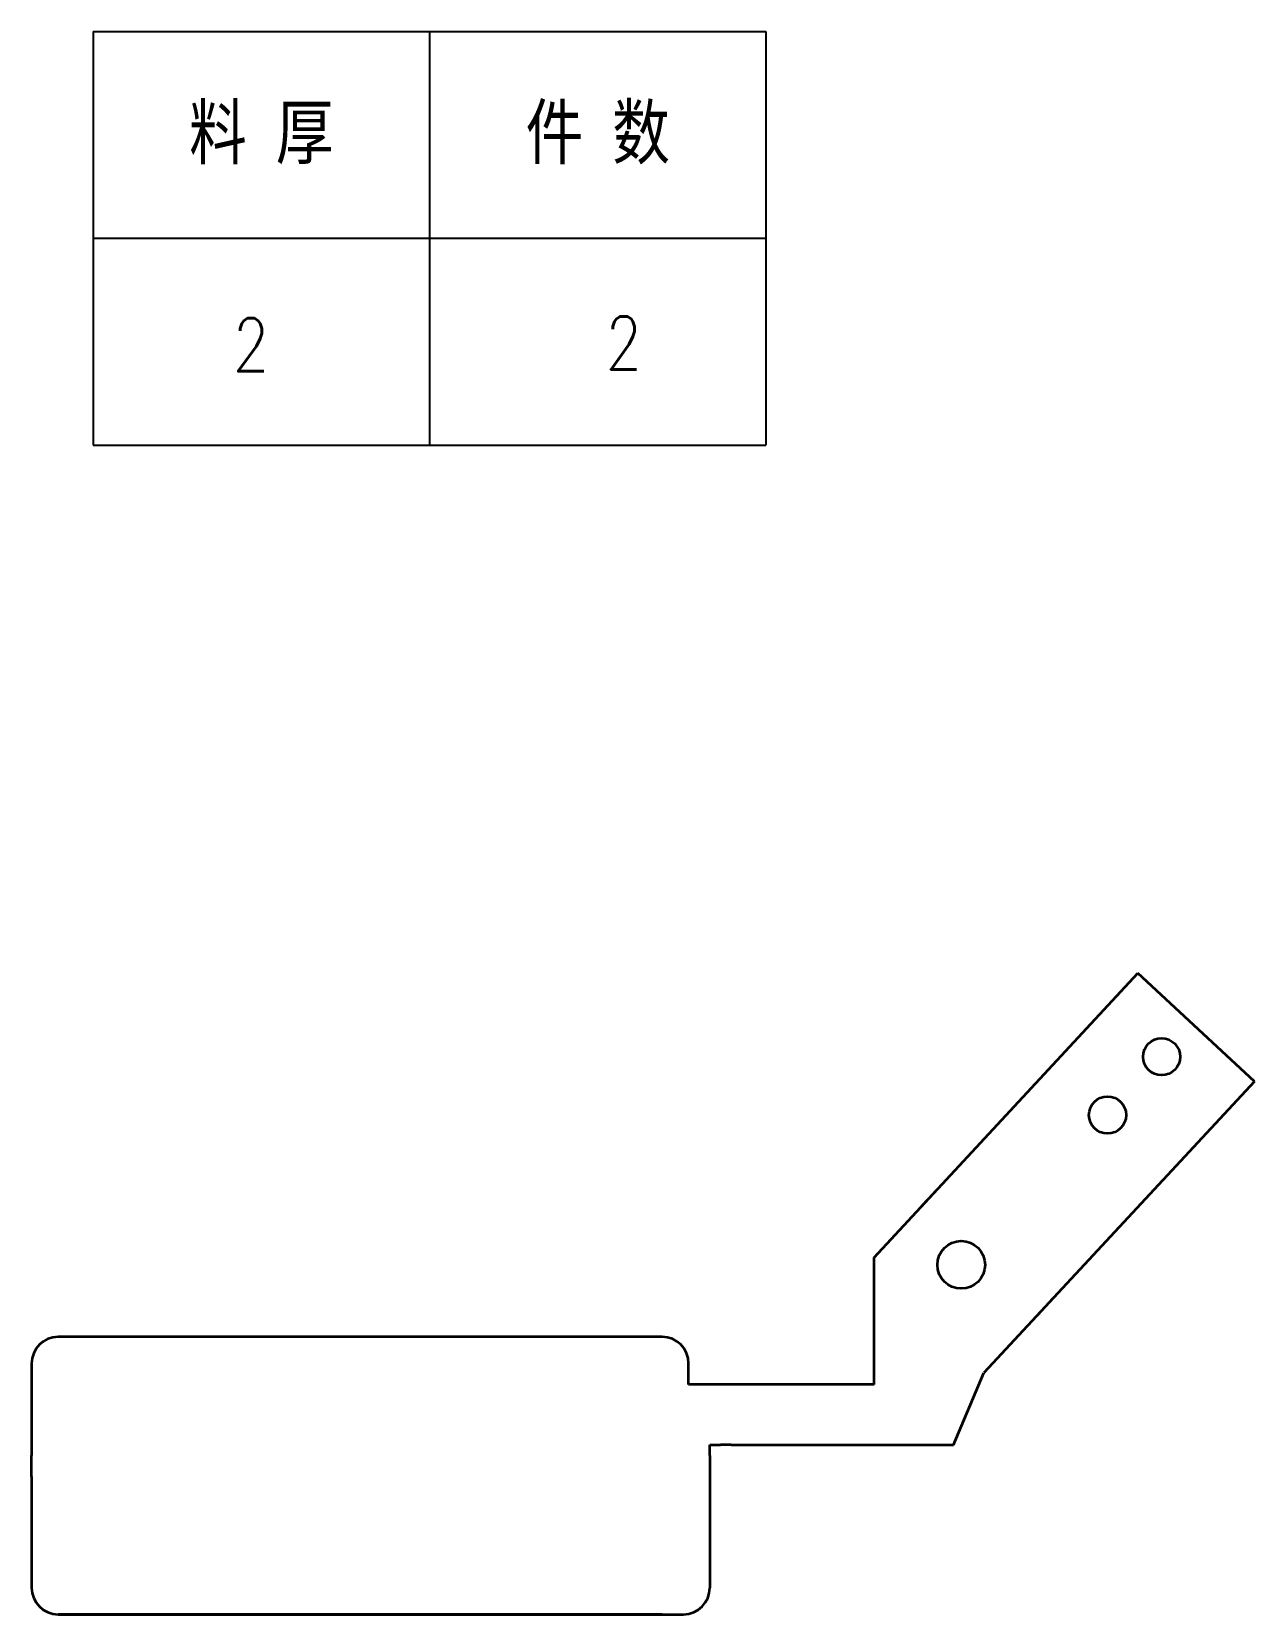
# Model space of a CAD drawing. Extents: x 101112 to 102986, y -48524 to -47445.
# Drawn here: x 102587.8 to 102818.6, y -47801.3 to -47502.7 of the extents above; entities that cross this region are included whole.
import ezdxf
from ezdxf.enums import TextEntityAlignment as Align

# ---------------------------------------------------------------- set-up
doc = ezdxf.new("R2010")
doc.units = 0
doc.header["$MEASUREMENT"] = 0
doc.styles.add('DIM', font='romans.shx', dxfattribs={"width": 0.8, "bigfont": 'bigfont.shx'})
doc.styles.get("Standard").update_dxf_attribs({"font": 'FSGB2312.ttf', "width": 0.8, "height": 3.5})

# ---------------------------------------------------------------- blocks, each defined once
blk = doc.blocks.new('*T315')
at = {"color": 0, "linetype": 'ByBlock', "lineweight": -2, "transparency": 16777216}
for p, q in [((0, 0), (127, 0)), ((0, 0), (0, -78)), ((63.5, 0), (63.5, -78)), ((127, 0), (127, -78)), ((0, -39), (127, -39)), ((0, -78), (127, -78))]:
    blk.add_line(p, q, dxfattribs=at)
at = {"color": 0, "transparency": 16777216, "char_height": 10, "width": 60.5, "attachment_point": 5}
for s, insert in [('{\\fSimSun|b0|i0|c134|p2;料 厚}', (31.75, -19.5)), ('{\\fSimSun|b0|i0|c134|p2;件 数}', (95.25, -19.5))]:
    blk.add_mtext(s, dxfattribs=dict(at, insert=insert))
blk = doc.blocks.new('拆图参数')
blk.add_blockref('*T315', (-63.5, 78))
at = {"style": 'DIM', "width": 0.8}
blk.add_attdef('6', text='', height=10, dxfattribs=at).set_placement((-37.13, 18.91), align=Align.MIDDLE_LEFT)
blk.add_attdef('1', text='', height=10, dxfattribs=at).set_placement((36.65, 19.27), align=Align.MIDDLE_CENTER)

msp = doc.modelspace()

# ---------------------------------------------------------------- linework, layer by layer
at = {"color": 30, "lineweight": 35, "ltscale": 0.329074}
for p, q in [((102746.83086, -47733.98028), (102796.60999, -47680.36257)), ((102818.59558, -47700.77417), (102796.60999, -47680.36257)), ((102818.59558, -47700.77417), (102767.56656, -47755.73816))]:
    msp.add_line(p, q, dxfattribs=at)
at = {"color": 30, "lineweight": 35, "ltscale": 0.05}
for p, q in [((102758.50832, -47721.40234), (102757.14755, -47722.86805)), ((102755.78677, -47724.33375), (102757.14755, -47722.86805)), ((102780.49391, -47741.81395), (102779.13314, -47743.27965)), ((102777.77237, -47744.74536), (102779.13314, -47743.27965)), ((102719.83086, -47757.98028), (102717.83086, -47757.98028)), ((102587.83086, -47769.33375), (102587.83086, -47771.33375)), ((102715.83086, -47771.33375), (102715.83086, -47769.33375)), ((102715.83086, -47769.33375), (102717.83086, -47769.33375)), ((102719.83086, -47769.33375), (102717.83086, -47769.33375))]:
    msp.add_line(p, q, dxfattribs=at)
at = {"color": 30, "lineweight": 35}
for p, q in [((102746.83086, -47757.98028), (102746.83086, -47733.98028)), ((102706.83086, -47748.98028), (102592.83086, -47748.98028)), ((102592.83086, -47801.33378), (102710.83086, -47801.33378)), ((102706.83086, -47801.33378), (102592.83086, -47801.33378))]:
    msp.add_line(p, q, dxfattribs=at)
at = {"color": 30, "lineweight": 35, "ltscale": 0.383837}
msp.add_line((102587.83086, -47753.98028), (102587.83086, -47769.33375), dxfattribs=at)
at = {"color": 30, "lineweight": 35, "ltscale": 0.1}
for p, q in [((102711.83086, -47757.98028), (102711.83086, -47753.98028)), ((102746.83086, -47757.98028), (102719.83086, -47757.98028)), ((102587.83086, -47775.33375), (102587.83086, -47771.33375)), ((102715.83086, -47771.33375), (102715.83086, -47775.33375)), ((102719.83086, -47769.33375), (102746.83086, -47769.33375))]:
    msp.add_line(p, q, dxfattribs=at)
at = {"color": 30, "lineweight": 35, "ltscale": 0.368899}
msp.add_line((102761.83086, -47769.33375), (102767.56656, -47755.73816), dxfattribs=at)
at = {"color": 30, "lineweight": 35, "ltscale": 0.15}
msp.add_line((102717.83086, -47757.98028), (102711.83086, -47757.98028), dxfattribs=at)
at = {"color": 30, "lineweight": 35, "ltscale": 0.375}
for p, q in [((102746.83086, -47769.33375), (102761.83086, -47769.33375)), ((102587.83086, -47775.33375), (102587.83086, -47796.33378)), ((102715.83086, -47775.33375), (102715.83086, -47796.33378))]:
    msp.add_line(p, q, dxfattribs=at)
at = {"color": 30, "lineweight": 35, "ltscale": 0.329074}
for centre in [(102801.08664, -47696.11724), (102790.88084, -47707.11003)]:
    msp.add_circle(centre, 3.5, dxfattribs=at)
at = {"color": 30, "lineweight": 35}
msp.add_circle((102763.2727, -47735.37734), 4.5, dxfattribs=at)
for centre, start, end in [((102592.83086, -47753.98028), 90, 180), ((102706.83086, -47753.98028), 0, 90), ((102592.83086, -47796.33378), 180, 270), ((102710.83086, -47796.33378), 270, 0)]:
    msp.add_arc(centre, 5, start, end, dxfattribs=at)

# ---------------------------------------------------------------- block references
msp.add_blockref('拆图参数', (102662.92705, -47580.68279)).add_auto_attribs({'1': '2', '6': '2'})

doc.saveas('drawing.dxf')
